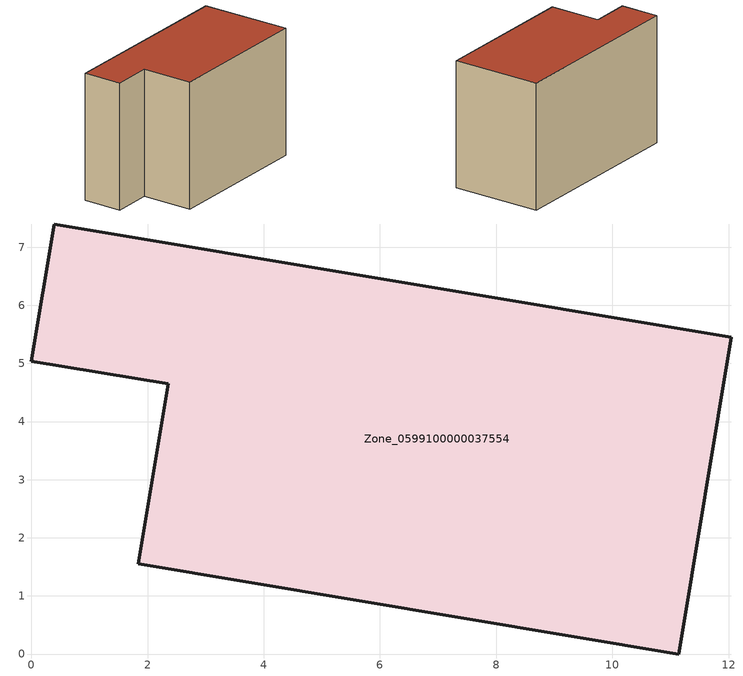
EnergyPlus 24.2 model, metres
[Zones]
Zone_0599100000037554
 floor ground (C_G): 12.04,5.45 11.14,0 1.84,1.55 2.36,4.65 0,5.04 0.39,7.4 z0
 wall outside (C_F): 11.14,0 12.04,5.45 0.39,7.4 0,5.04 2.36,4.65 1.84,1.55 11.14,0 z0:7.8
 roof outside (C_R): 1.84,1.55 11.14,0 12.04,5.45 0.39,7.4 0,5.04 2.36,4.65 z7.8
[BUILDING]
Pand.0599100000037554: North Axis=0; Terrain=City; Loads Convergence Tolerance Value=0.04; Temperature Convergence Tolerance Value=0.4; Solar Distribution=FullExterior; Maximum Number of Warmup Days=25; Minimum Number of Warmup Days=1
[Site:Location]
Rotterdam.The.Hague.AP_ZH_NLD Design_Conditions: Latitude=51.96; Longitude=4.45; Time Zone=1; Elevation=-4.5
[SITE:GROUNDTEMPERATURE:BUILDINGSURFACE]
18, 18, 18, 18, 18, 18, 18, 18, 18, 18, 18, 18
[MATERIAL] Thermal Absorptance=0.9; Solar Absorptance=0.7; Visible Absorptance=0.7
Name | Roughness | Thickness | Conductivity | Density | Specific Heat
G.TI.1975-1991 | MediumSmooth | 0.15 | 0.288461 | 540 | 1210
F.TI.1975-1991 | Rough | 0.3 | 0.230769 | 1920 | 840
R.TI.1975-1991 | MediumRough | 0.2 | 0.153846 | 1500 | 1000
[CONSTRUCTION]
C_G: G.TI.1975-1991
C_F: F.TI.1975-1991
C_R: R.TI.1975-1991
[ZONE]
Zone_0599100000037554: Type=1; Multiplier=1; Ceiling Height=Autocalculate; Volume=Autocalculate; Floor Area=autocalculate; Part of Total Floor Area=Yes
[ZONEINFILTRATION:DESIGNFLOWRATE]
Infil_Zone_0599100000037554: Zone or ZoneList or Space or SpaceList=Zone_0599100000037554; Schedule=AlwaysOn; Design Flow Rate Calculation Method=Flow/Area; Flow Rate per Floor Area=0.003; Constant Term Coefficient=1; Temperature Term Coefficient=0; Velocity Term Coefficient=0; Velocity Squared Term Coefficient=0
[HVACTEMPLATE:ZONE:IDEALLOADSAIRSYSTEM]
Zone_0599100000037554: Maximum Heating Supply Air Temperature=50; Minimum Cooling Supply Air Temperature=13; Maximum Heating Supply Air Humidity Ratio=0.0156; Minimum Cooling Supply Air Humidity Ratio=0.0077; Heating Limit=NoLimit; Cooling Limit=NoLimit; Dehumidification Control Type=ConstantSensibleHeatRatio; Cooling Sensible Heat Ratio=0.7; Dehumidification Setpoint=60; Humidification Control Type=None; Humidification Setpoint=30; Outdoor Air Method=None; Outdoor Air Flow Rate per Person=0.00944; Outdoor Air Flow Rate per Zone Floor Area=0; Outdoor Air Flow Rate per Zone=0; Demand Controlled Ventilation Type=None; Outdoor Air Economizer Type=NoEconomizer; Heat Recovery Type=None; Sensible Heat Recovery Effectiveness=0.7; Latent Heat Recovery Effectiveness=0.65
[ZONECONTROL:THERMOSTAT]
ThermostatControl_Zone_0599100000037554: Zone or ZoneList=Zone_0599100000037554; Control Type Schedule=DualSetpointControlType; Control 1=Thermostat_Zone_0599100000037554; Temperature Difference Between Cutout And Setpoint=0
[THERMOSTATSETPOINT:DUALSETPOINT]
Thermostat_Zone_0599100000037554: Heating Setpoint Temperature Schedule=HeatingSetpoint_Zone_0599100000037554; Cooling Setpoint Temperature Schedule=CoolingSetpoint_Zone_0599100000037554
[SCHEDULE:COMPACT]
HeatingSetpoint_Zone_0599100000037554: Through: 12/31, For: AllDays, Until: 24:00, 21
CoolingSetpoint_Zone_0599100000037554: Through: 12/31, For: AllDays, Until: 24:00, 24
DualSetpointControlType: Through: 12/31, For: AllDays, Until: 24:00, 4
AlwaysOn: Through: 12/31, For: AllDays, Until: 24:00, 1
